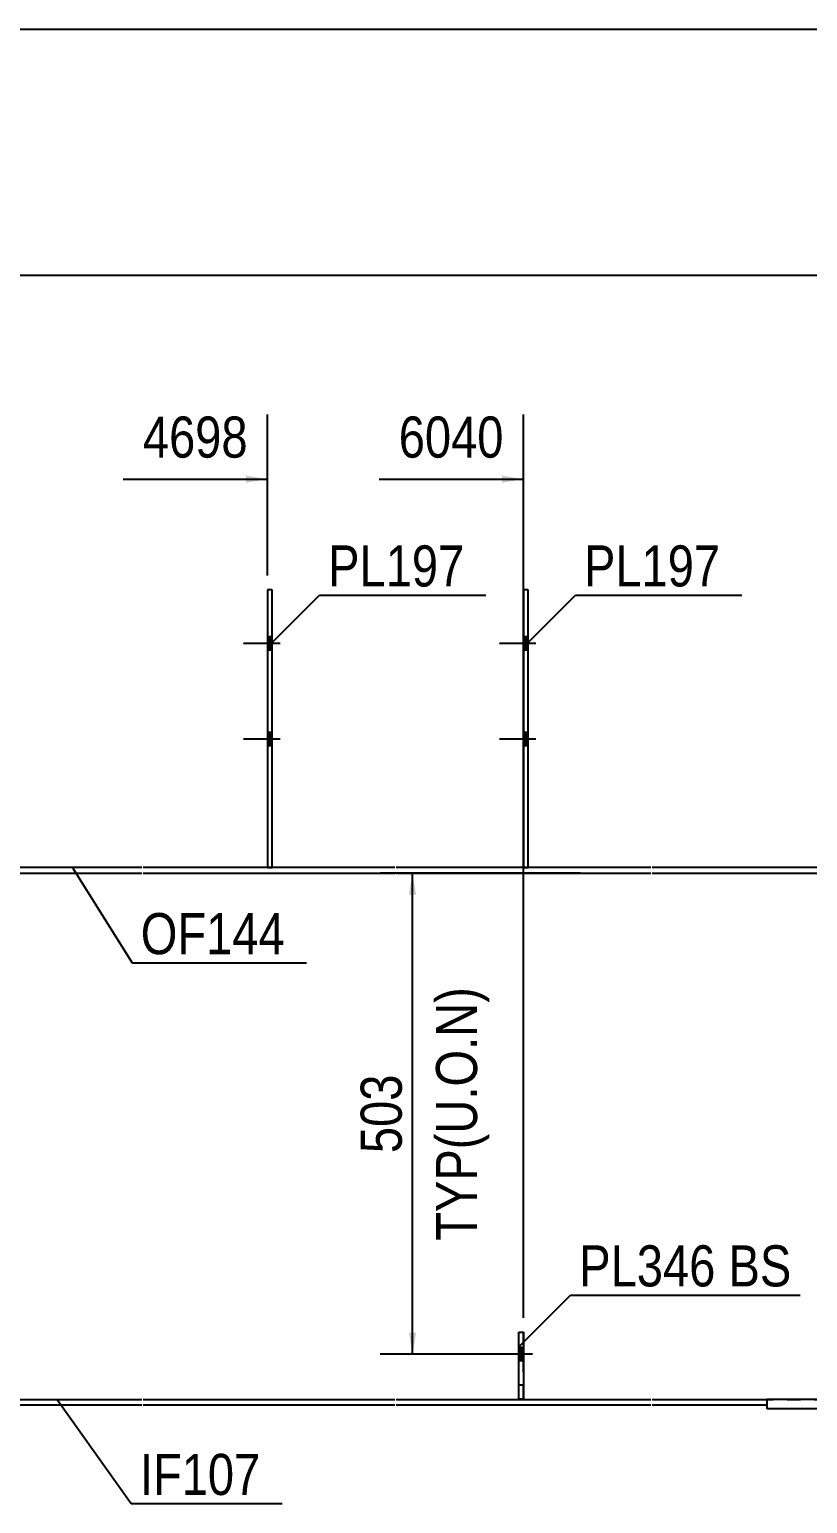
# Model space of a CAD drawing. Header units: millimetres. Extents: x -28 to 374, y -200 to 77.
# Drawn here: x 82.4 to 136.6, y -25.6 to 77.1 of the extents above; entities that cross this region are included whole.
import ezdxf

# ---------------------------------------------------------------- set-up
doc = ezdxf.new("R2010")
doc.units = ezdxf.units.MM
doc.linetypes.add('DXK_LINE_DOT1', pattern=[1.8814, 0.9407, -0.9407])
doc.linetypes.add('DXK_LINE_DOT2', pattern=[3.9198, 1.9599, -1.9599])
doc.styles.add('Arial Narrow', font='ARIALN.TTF', dxfattribs={"height": 0.2})

# ---------------------------------------------------------------- blocks, each defined once
blk = doc.blocks.new('Unknown-623588355-1210')
at = {"color": 5, "linetype": 'Continuous'}
blk.add_line((374.49, 77.12), (-25.51, 77.12), dxfattribs=at)
blk = doc.blocks.new('Part-623588355-1590 - 1490')
at = {"color": 2, "linetype": 'Continuous'}
blk.add_line((61.57, 18.33), (61.57, -18.33), dxfattribs=at)
at = {"color": 7, "linetype": 'DXK_LINE_DOT1'}
for p, q in [((61.57, 18.33), (69.57, 18.33)), ((69.67, 18.33), (90.24, 18.33)), ((90.34, 18.33), (107.88, 18.33)), ((107.98, 18.33), (125.71, 18.33)), ((125.81, 18.33), (141.81, 18.33)), ((141.91, 18.33), (169.42, 18.33)), ((169.52, 18.33), (187.25, 18.33)), ((187.35, 18.33), (204.88, 18.33)), ((204.98, 18.33), (218.54, 18.33)), ((218.54, 18.33), (218.54, -18.33)), ((61.57, -18.33), (69.57, -18.33)), ((69.67, -18.33), (90.24, -18.33)), ((90.34, -18.33), (107.88, -18.33)), ((107.98, -18.33), (125.71, -18.33)), ((125.81, -18.33), (141.81, -18.33)), ((141.91, -18.33), (169.42, -18.33)), ((169.52, -18.33), (187.25, -18.33)), ((187.35, -18.33), (204.88, -18.33)), ((204.98, -18.33), (218.54, -18.33))]:
    blk.add_line(p, q, dxfattribs=at)
blk = doc.blocks.new('Part-623588355-1982 - 1490')
at = {"color": 7, "linetype": 'DXK_LINE_DOT1'}
for p, q in [((116.51, -18.31), (116.51, -13.65)), ((116.51, -13.65), (116.84, -13.65)), ((116.84, -18.31), (116.84, -13.65)), ((116.51, -17.31), (116.84, -17.31)), ((116.84, -18.31), (116.51, -18.31))]:
    blk.add_line(p, q, dxfattribs=at)
blk = doc.blocks.new('Part-623588355-1541 - 1490')
at = {"color": 2, "linetype": 'Continuous'}
for p, q in [((77.67, -18.73), (77.67, -18.33)), ((77.67, -18.33), (90.24, -18.33)), ((90.34, -18.33), (107.88, -18.33)), ((107.98, -18.33), (125.71, -18.33)), ((125.81, -18.33), (133.81, -18.33)), ((133.81, -18.33), (133.81, -18.73)), ((90.24, -18.73), (77.67, -18.73)), ((107.88, -18.73), (90.34, -18.73)), ((125.71, -18.73), (107.98, -18.73)), ((133.81, -18.73), (125.81, -18.73))]:
    blk.add_line(p, q, dxfattribs=at)
blk = doc.blocks.new('Part-623588355-1563 - 1490')
at = {"color": 2, "linetype": 'Continuous'}
for p, q in [((77.67, 18.73), (77.67, 18.33)), ((90.24, 18.73), (77.67, 18.73)), ((107.88, 18.73), (90.34, 18.73)), ((125.71, 18.73), (107.98, 18.73)), ((141.81, 18.73), (125.81, 18.73)), ((149.91, 18.73), (141.91, 18.73)), ((149.91, 18.33), (149.91, 18.73)), ((77.67, 18.33), (90.24, 18.33)), ((90.34, 18.33), (107.88, 18.33)), ((107.98, 18.33), (125.71, 18.33)), ((125.81, 18.33), (141.81, 18.33)), ((141.91, 18.33), (149.91, 18.33))]:
    blk.add_line(p, q, dxfattribs=at)
blk = doc.blocks.new('Part-623588355-1960 - 1490')
at = {"color": 2, "linetype": 'Continuous'}
for p, q in [((141.81, -18.33), (133.81, -18.33)), ((133.81, -18.33), (133.81, -19)), ((169.42, -18.33), (141.91, -18.33)), ((187.25, -18.33), (169.52, -18.33)), ((204.88, -18.33), (187.35, -18.33)), ((218.54, -18.33), (204.98, -18.33)), ((218.54, -18.33), (226.54, -18.89)), ((141.81, -19), (133.81, -19)), ((169.42, -19), (141.91, -19)), ((187.25, -19), (169.52, -19)), ((204.88, -19), (187.35, -19)), ((218.52, -19), (204.98, -19)), ((226.54, -19.56), (218.52, -19)), ((226.64, -19.1), (236.24, -19.77)), ((236.2, -20.44), (226.64, -19.77))]:
    blk.add_line(p, q, dxfattribs=at)
at = {"color": 7, "linetype": 'DXK_LINE_DOT1'}
blk.add_line((236.24, -19.77), (236.2, -20.44), dxfattribs=at)
blk = doc.blocks.new('Part-623588355-1857 - 1490')
at = {"color": 2, "linetype": 'Continuous'}
for p, q in [((117.18, 38.07), (116.84, 38.07)), ((116.84, 38.07), (116.84, 18.73)), ((117.18, 18.73), (117.18, 38.07))]:
    blk.add_line(p, q, dxfattribs=at)
at = {"color": 7, "linetype": 'DXK_LINE_DOT1'}
blk.add_line((116.84, 18.73), (117.18, 18.73), dxfattribs=at)
blk = doc.blocks.new('Part-623588355-2004 - 1490')
at = {"color": 2, "linetype": 'Continuous'}
for p, q in [((116.51, -18.31), (116.51, -13.65)), ((116.51, -13.65), (116.84, -13.65)), ((116.84, -13.65), (116.84, -18.31)), ((116.84, -18.31), (116.51, -18.31))]:
    blk.add_line(p, q, dxfattribs=at)
blk = doc.blocks.new('Bolt-623588355-2158 - 1490')
at = {"linetype": 'Continuous'}
blk.add_hatch(color=3, dxfattribs=at).paths.add_polyline_path([(116.84, -15.65), (116.84, -14.71), (116.51, -14.71), (116.51, -15.65)])
at = {"color": 3, "linetype": 'Continuous'}
for p, q in [((117.48, -15.18), (115.28, -15.18)), ((116.84, -14.71), (116.51, -14.71)), ((116.84, -15.65), (116.51, -15.65))]:
    blk.add_line(p, q, dxfattribs=at)
blk = doc.blocks.new('Bolt-623588355-2159 - 1490')
at = {"color": 3, "linetype": 'DXK_LINE_DOT2'}
for p, q in [((117.48, -15.18), (115.28, -15.18)), ((116.84, -14.71), (116.51, -14.71)), ((116.84, -15.65), (116.51, -15.65))]:
    blk.add_line(p, q, dxfattribs=at)
blk = doc.blocks.new('Bolt-623588355-2165 - 1490')
at = {"linetype": 'Continuous'}
for points in [[(117.18, 33.87), (117.18, 34.8), (116.84, 34.8), (116.84, 33.87)], [(117.18, 33.87), (117.18, 34.8), (116.84, 34.8), (116.84, 33.87)], [(117.18, 27.2), (117.18, 28.13), (116.84, 28.13), (116.84, 27.2)], [(117.18, 27.2), (117.18, 28.13), (116.84, 28.13), (116.84, 27.2)]]:
    blk.add_hatch(color=3, dxfattribs=at).paths.add_polyline_path(points)
at = {"color": 3, "linetype": 'Continuous'}
for p, q in [((117.71, 34.33), (115.18, 34.33)), ((117.71, 34.33), (115.18, 34.33)), ((117.18, 34.8), (116.84, 34.8)), ((117.18, 34.8), (116.84, 34.8)), ((117.18, 33.87), (116.84, 33.87)), ((117.18, 33.87), (116.84, 33.87)), ((117.18, 28.13), (116.84, 28.13)), ((117.18, 28.13), (116.84, 28.13)), ((117.71, 27.67), (115.18, 27.67)), ((117.71, 27.67), (115.18, 27.67)), ((117.18, 27.2), (116.84, 27.2)), ((117.18, 27.2), (116.84, 27.2))]:
    blk.add_line(p, q, dxfattribs=at)
blk = doc.blocks.new('Part-623588355-7576 - 1490')
at = {"color": 2, "linetype": 'Continuous'}
for p, q in [((99.34, 38.07), (99.01, 38.07)), ((99.01, 38.07), (99.01, 18.73)), ((99.34, 18.73), (99.34, 38.07))]:
    blk.add_line(p, q, dxfattribs=at)
at = {"color": 7, "linetype": 'DXK_LINE_DOT1'}
blk.add_line((99.01, 18.73), (99.34, 18.73), dxfattribs=at)
blk = doc.blocks.new('Bolt-623588355-7590 - 1490')
at = {"linetype": 'Continuous'}
for points in [[(99.34, 33.87), (99.34, 34.8), (99.01, 34.8), (99.01, 33.87)], [(99.34, 33.87), (99.34, 34.8), (99.01, 34.8), (99.01, 33.87)], [(99.34, 27.2), (99.34, 28.13), (99.01, 28.13), (99.01, 27.2)], [(99.34, 27.2), (99.34, 28.13), (99.01, 28.13), (99.01, 27.2)]]:
    blk.add_hatch(color=3, dxfattribs=at).paths.add_polyline_path(points)
at = {"color": 3, "linetype": 'Continuous'}
for p, q in [((99.88, 34.33), (97.34, 34.33)), ((99.88, 34.33), (97.34, 34.33)), ((99.34, 34.8), (99.01, 34.8)), ((99.34, 34.8), (99.01, 34.8)), ((99.34, 33.87), (99.01, 33.87)), ((99.34, 33.87), (99.01, 33.87)), ((99.34, 28.13), (99.01, 28.13)), ((99.34, 28.13), (99.01, 28.13)), ((99.88, 27.67), (97.34, 27.67)), ((99.88, 27.67), (97.34, 27.67)), ((99.34, 27.2), (99.01, 27.2)), ((99.34, 27.2), (99.01, 27.2))]:
    blk.add_line(p, q, dxfattribs=at)
blk = doc.blocks.new('StraightDimension-623588355-9589 - 1490')
at = {"linetype": 'Continuous'}
blk.add_hatch(color=7, dxfattribs=at).paths.add_polyline_path([(115.34, 46.04), (116.84, 45.79), (115.34, 45.54)])
at = {"color": 7, "linetype": 'Continuous'}
for p, q in [((116.84, -12.65), (116.84, 50.29)), ((106.78, 45.79), (116.84, 45.79))]:
    blk.add_line(p, q, dxfattribs=at)
at = {"color": 0}
blk.add_wipeout([(116.07, 46.69), (116.07, 50.89), (107.55, 50.89), (107.55, 46.69)], dxfattribs=at)
at = {"color": 3, "style": 'Arial Narrow'}
blk.add_text('6040', height=2.863, dxfattribs=at).set_placement((108.15, 47.29))
blk = doc.blocks.new('StraightDimension-623588355-2662 - 1490')
at = {"color": 7, "linetype": 'Continuous'}
blk.add_line((-1.33, 60), (338.57, 60), dxfattribs=at)
blk = doc.blocks.new('StraightDimension-623588355-7562 - 1490')
at = {"linetype": 'Continuous'}
for points in [[(108.86, 16.83), (109.11, 18.33), (109.36, 16.83)], [(109.36, -13.68), (109.11, -15.18), (108.86, -13.68)]]:
    blk.add_hatch(color=7, dxfattribs=at).paths.add_polyline_path(points)
at = {"color": 7, "linetype": 'Continuous'}
for p, q in [((120.81, 18.33), (106.86, 18.33)), ((109.11, -15.18), (109.11, 18.33)), ((116.56, -15.18), (106.86, -15.18))]:
    blk.add_line(p, q, dxfattribs=at)
at = {"color": 0, "linetype": 'Continuous'}
blk.add_wipeout([(114.21, 11.03), (110.01, 11.03), (110.01, -7.88), (114.21, -7.88)], dxfattribs=at)
at = {"color": 3, "linetype": 'Continuous', "style": 'Arial Narrow'}
blk.add_text('TYP(U.O.N)', height=2.863, rotation=90.0002, dxfattribs=at).set_placement((113.61, -7.28))
at = {"color": 0}
blk.add_wipeout([(108.96, 4.92), (104.76, 4.92), (104.76, -1.77), (108.96, -1.77)], dxfattribs=at)
at = {"color": 3, "style": 'Arial Narrow'}
blk.add_text('503', height=2.863, rotation=90.0002, dxfattribs=at).set_placement((108.36, -1.17))
blk = doc.blocks.new('StraightDimension-623588355-9590 - 1490')
at = {"linetype": 'Continuous'}
blk.add_hatch(color=7, dxfattribs=at).paths.add_polyline_path([(97.51, 46.04), (99.01, 45.79), (97.51, 45.54)])
at = {"color": 7, "linetype": 'Continuous'}
for p, q in [((99.01, 39.07), (99.01, 50.29)), ((88.95, 45.79), (99.01, 45.79))]:
    blk.add_line(p, q, dxfattribs=at)
at = {"color": 0}
blk.add_wipeout([(98.23, 46.69), (98.23, 50.89), (89.72, 50.89), (89.72, 46.69)], dxfattribs=at)
at = {"color": 3, "style": 'Arial Narrow'}
blk.add_text('4698', height=2.863, dxfattribs=at).set_placement((90.32, 47.29))
blk = doc.blocks.new('Mark-623588355-1537 - 1490')
at = {"color": 7, "linetype": 'Continuous'}
for p, q in [((84.35, -18.33), (89.51, -25.59)), ((89.51, -25.59), (100.02, -25.59))]:
    blk.add_line(p, q, dxfattribs=at)
at = {"color": 0}
blk.add_wipeout([(98.52, -24.99), (98.52, -21.99), (90.11, -21.99), (90.11, -24.99)], dxfattribs=at)
blk.add_wipeout([(98.52, -24.99), (98.52, -21.99), (90.11, -21.99), (90.11, -24.99)], dxfattribs=at)
at = {"color": 3, "style": 'Arial Narrow'}
blk.add_text('IF107', height=2.863, dxfattribs=at).set_placement((90.11, -24.99))
blk = doc.blocks.new('Mark-623588355-1853 - 1490')
at = {"color": 7, "linetype": 'Continuous'}
for p, q in [((116.93, 34.18), (120.46, 37.71)), ((120.46, 37.71), (132.07, 37.71))]:
    blk.add_line(p, q, dxfattribs=at)
at = {"color": 0}
blk.add_wipeout([(130.57, 38.31), (130.57, 41.31), (121.06, 41.31), (121.06, 38.31)], dxfattribs=at)
blk.add_wipeout([(130.57, 38.31), (130.57, 41.31), (121.06, 41.31), (121.06, 38.31)], dxfattribs=at)
at = {"color": 3, "style": 'Arial Narrow'}
blk.add_text('PL197', height=2.863, dxfattribs=at).set_placement((121.06, 38.31))
blk = doc.blocks.new('Mark-623588355-1559 - 1490')
at = {"color": 7, "linetype": 'Continuous'}
for p, q in [((85.43, 18.69), (89.57, 12.09)), ((89.57, 12.09), (101.72, 12.09))]:
    blk.add_line(p, q, dxfattribs=at)
at = {"color": 0}
blk.add_wipeout([(100.22, 12.69), (100.22, 15.69), (90.17, 15.69), (90.17, 12.69)], dxfattribs=at)
blk.add_wipeout([(100.22, 12.69), (100.22, 15.69), (90.17, 15.69), (90.17, 12.69)], dxfattribs=at)
at = {"color": 3, "style": 'Arial Narrow'}
blk.add_text('OF144', height=2.863, dxfattribs=at).set_placement((90.17, 12.69))
blk = doc.blocks.new('MarkSet-623588355-2701 - 1490')
at = {"color": 7, "linetype": 'Continuous'}
for p, q in [((116.59, -14.6), (120.13, -11.06)), ((120.13, -11.06), (136.12, -11.06))]:
    blk.add_line(p, q, dxfattribs=at)
at = {"color": 0}
for points in [[(130.23, -10.46), (130.23, -7.46), (120.73, -7.46), (120.73, -10.46)], [(135.52, -10.46), (135.52, -7.46), (131.13, -7.46), (131.13, -10.46)]]:
    blk.add_wipeout(points, dxfattribs=at)
for points in [[(130.23, -10.46), (130.23, -7.46), (120.73, -7.46), (120.73, -10.46)], [(135.52, -10.46), (135.52, -7.46), (131.13, -7.46), (131.13, -10.46)]]:
    blk.add_wipeout(points, dxfattribs=at)
at = {"color": 3, "style": 'Arial Narrow'}
for s, p in [('PL346', (120.73, -10.46)), ('BS', (131.13, -10.46))]:
    blk.add_text(s, height=2.863, dxfattribs=at).set_placement(p)
blk = doc.blocks.new('Mark-623588355-7678 - 1490')
at = {"color": 7, "linetype": 'Continuous'}
for p, q in [((99.09, 34.18), (102.63, 37.71)), ((102.63, 37.71), (114.23, 37.71))]:
    blk.add_line(p, q, dxfattribs=at)
at = {"color": 0}
blk.add_wipeout([(112.73, 38.31), (112.73, 41.31), (103.23, 41.31), (103.23, 38.31)], dxfattribs=at)
blk.add_wipeout([(112.73, 38.31), (112.73, 41.31), (103.23, 41.31), (103.23, 38.31)], dxfattribs=at)
at = {"color": 3, "style": 'Arial Narrow'}
blk.add_text('PL197', height=2.863, dxfattribs=at).set_placement((103.23, 38.31))

msp = doc.modelspace()

# ---------------------------------------------------------------- block references
for name in ['Unknown-623588355-1210', 'Part-623588355-7576 - 1490', 'Part-623588355-1857 - 1490', 'Bolt-623588355-7590 - 1490', 'Bolt-623588355-2165 - 1490', 'Part-623588355-1563 - 1490', 'Part-623588355-1590 - 1490', 'Part-623588355-1982 - 1490', 'Part-623588355-2004 - 1490', 'Bolt-623588355-2158 - 1490', 'Bolt-623588355-2159 - 1490', 'Part-623588355-1541 - 1490', 'Part-623588355-1960 - 1490']:
    msp.add_blockref(name, (0, 0))

# ---------------------------------------------------------------- next in the draw order: block references
for name in ['StraightDimension-623588355-9589 - 1490', 'Mark-623588355-1559 - 1490', 'Mark-623588355-1537 - 1490']:
    msp.add_blockref(name, (0, 0))

# ---------------------------------------------------------------- next in the draw order: block references
for name in ['StraightDimension-623588355-2662 - 1490', 'StraightDimension-623588355-7562 - 1490']:
    msp.add_blockref(name, (0, 0))

# ---------------------------------------------------------------- next in the draw order: block references
for name in ['StraightDimension-623588355-9590 - 1490', 'Mark-623588355-1853 - 1490', 'MarkSet-623588355-2701 - 1490']:
    msp.add_blockref(name, (0, 0))

# ---------------------------------------------------------------- next in the draw order: block references
msp.add_blockref('Mark-623588355-7678 - 1490', (0, 0))

doc.saveas('drawing.dxf')
